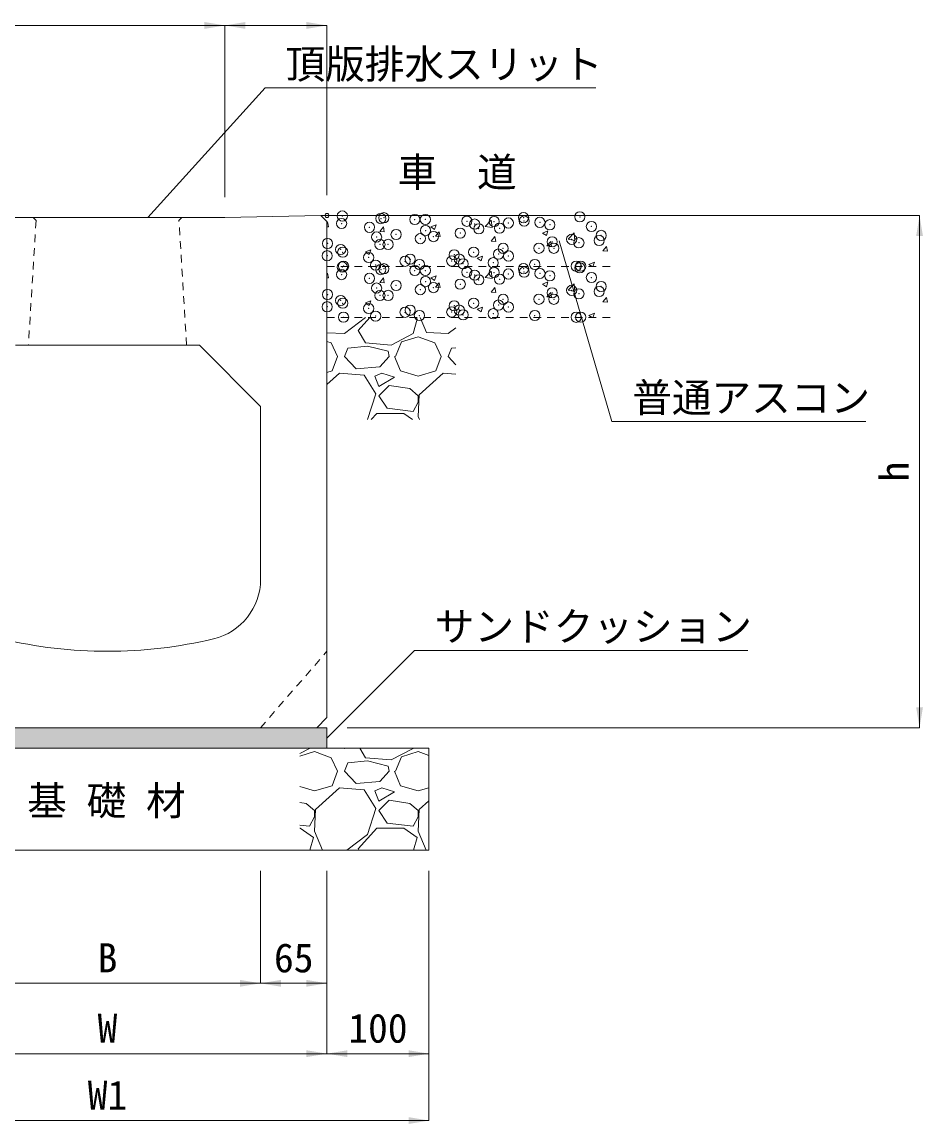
# Model space of a CAD drawing. Units: millimetres at full size, sheet at 1:20. Extents: x 25136 to 46531, y -30786 to -20561.
# Drawn here: x 30401 to 31284, y -26369 to -25289 of the extents above; entities that cross this region are included whole.
import ezdxf
from ezdxf.enums import TextEntityAlignment as Align

# ---------------------------------------------------------------- set-up
doc = ezdxf.new("R2010")
doc.units = ezdxf.units.MM
doc.header["$LTSCALE"] = 20
doc.header["$PDMODE"] = 32
doc.header["$PDSIZE"] = 10
doc.linetypes.add('USER1', pattern=[0.675, 0.375, -0.3])
for name, color, linetype, lineweight in [('0_2', 7, 'Continuous', 20), ('寸法引出', 7, 'Continuous', 9), ('寸法線', 7, 'Continuous', 9), ('本体', 7, 'Continuous', 20), ('補助線', 8, 'Continuous', 13), ('ﾊｯﾁﾝｸﾞ', 7, 'Continuous', 5)]:
    doc.layers.add(name, color=color, linetype=linetype, lineweight=lineweight)
doc.styles.add('ＭＳ ゴシック', font='')
doc.styles.get('ＭＳ ゴシック').set_extended_font_data('MS Gothic')

# ---------------------------------------------------------------- blocks, each defined once
blk = doc.blocks.new('filled_arrow')
at = {"color": 0, "linetype": 'Continuous', "lineweight": -2}
blk.add_solid([(7.5, 1.25), (0, 0), (7.5, -1.25)], dxfattribs=at)

msp = doc.modelspace()

# ---------------------------------------------------------------- hatches: boundary and pattern name
at = {"layer": 'ﾊｯﾁﾝｸﾞ'}
msp.add_hatch(color=8, dxfattribs=at).paths.add_polyline_path([(30699.72, -26000.93), (30699.72, -25980.93), (30279.72, -25980.93), (30269.72, -25980.93), (30269.72, -26000.93)])

# ---------------------------------------------------------------- linework, layer by layer
at = {"layer": '0_2'}
for p, q in [((30693.72, -25479.05), (30699.74, -25478.93)), ((30699.72, -25478.93), (30980.17, -25478.93)), ((30269.72, -25980.93), (30699.72, -25980.93)), ((30699.72, -25980.93), (30699.72, -26000.93)), ((30169.72, -26000.93), (30799.72, -26000.93)), ((30799.72, -26100.93), (30799.72, -26000.93)), ((30169.72, -26100.93), (30799.72, -26100.93))]:
    msp.add_line(p, q, dxfattribs=at)
at = {"layer": '0_2', "linetype": 'USER1'}
for p, q in [((30699.72, -25528.93), (30981.14, -25528.93)), ((30699.72, -25578.93), (30981.14, -25578.93))]:
    msp.add_line(p, q, dxfattribs=at)
at = {"layer": '寸法引出'}
for p, q in [((30634.72, -26120.93), (30634.72, -26231.3)), ((30634.72, -26120.93), (30634.72, -26231.3)), ((30699.72, -26120.93), (30699.72, -26231.3)), ((30699.72, -26120.93), (30699.72, -26300.25)), ((30699.72, -26120.93), (30699.72, -26300.25)), ((30799.72, -26120.93), (30799.72, -26300.25)), ((30799.72, -26120.93), (30799.72, -26365.79)), ((30334.72, -26231.3), (30634.72, -26231.3)), ((30634.72, -26231.3), (30699.72, -26231.3)), ((30269.72, -26300.25), (30699.72, -26300.25)), ((30699.72, -26300.25), (30799.72, -26300.25)), ((30169.72, -26365.79), (30799.72, -26365.79))]:
    msp.add_line(p, q, dxfattribs=at)
at = {"layer": '寸法線'}
for p, q in [((30369.72, -25292.66), (30599.72, -25292.66)), ((30599.72, -25292.66), (30699.72, -25292.66)), ((30599.72, -25460.93), (30599.72, -25292.66)), ((30599.72, -25460.93), (30599.72, -25292.66)), ((30699.72, -25458.93), (30699.72, -25292.66)), ((30719.72, -25478.93), (31280.49, -25478.93)), ((31280.49, -25980.93), (31280.49, -25478.93)), ((30719.72, -25980.93), (31280.49, -25980.93))]:
    msp.add_line(p, q, dxfattribs=at)
for points in [[(30524.16, -25480.75), (30639.16, -25353.66), (30963.42, -25353.66)], [(30927.35, -25503.73), (30978.91, -25680.83), (31227.94, -25680.83)], [(30699.72, -25990.93), (30785.48, -25905.17), (31112.33, -25905.17)]]:
    msp.add_lwpolyline(points, dxfattribs=at)
at = {"layer": '本体'}
for p, q in [((30369.72, -25480.93), (30599.72, -25480.93)), ((30693.72, -25479.05), (30599.72, -25480.93)), ((30693.72, -25479.05), (30699.72, -25484.93)), ((30699.72, -25970.93), (30699.72, -25484.93)), ((30574.72, -25605.93), (30394.72, -25605.93)), ((30574.72, -25605.93), (30634.72, -25665.93)), ((30634.72, -25835.4), (30634.72, -25665.93)), ((30689.72, -25980.93), (30699.72, -25970.93)), ((30279.72, -25980.93), (30689.72, -25980.93))]:
    msp.add_line(p, q, dxfattribs=at)
at = {"layer": '本体', "linetype": 'USER1', "lineweight": 9}
for p, q in [((30411.72, -25480.93), (30414.72, -25483.93)), ((30557.72, -25480.93), (30554.72, -25483.93)), ((30414.72, -25483.93), (30407.22, -25605.93)), ((30562.22, -25605.93), (30554.72, -25483.93)), ((30634.72, -25980.93), (30699.72, -25905.93))]:
    msp.add_line(p, q, dxfattribs=at)
at = {"layer": '本体'}
for centre, radius, start, end in [((30574.72, -25835.4), 60, 283.34236, 0), ((30484.72, -25455.93), 450, 256.65764, 283.34236)]:
    msp.add_arc(centre, radius, start, end, dxfattribs=at)
at = {"layer": '補助線'}
msp.add_circle((30699.72, -25478.93), 2, dxfattribs=at)
at = {"layer": 'ﾊｯﾁﾝｸﾞ'}
for p, q in [((30699.72, -25486.12), (30700.45, -25485.26)), ((30699.72, -25489.89), (30701.33, -25490.03)), ((30701.32, -25490.03), (30700.44, -25485.26)), ((30751.43, -25494.42), (30755.1, -25490.04)), ((30755.98, -25494.82), (30755.1, -25490.04)), ((30801.5, -25490), (30806.84, -25487.95)), ((30801.5, -25490), (30805.29, -25492.56)), ((30805.29, -25492.56), (30806.83, -25487.96)), ((30854.74, -25489.59), (30860.68, -25483.4)), ((30854.74, -25489.59), (30861.52, -25490.64)), ((30861.52, -25490.64), (30860.68, -25483.4)), ((30911.01, -25496.1), (30916.35, -25494.05)), ((30914.8, -25498.66), (30916.34, -25494.06)), ((30751.43, -25494.42), (30755.98, -25494.81)), ((30806.09, -25499.2), (30809.76, -25494.82)), ((30806.09, -25499.2), (30810.64, -25499.6)), ((30810.63, -25499.6), (30809.75, -25494.82)), ((30860.74, -25503.98), (30864.41, -25499.6)), ((30860.74, -25503.98), (30865.3, -25504.38)), ((30865.29, -25504.38), (30864.41, -25499.6)), ((30911.01, -25496.11), (30914.8, -25498.66)), ((30915.4, -25508.76), (30919.07, -25504.38)), ((30919.94, -25509.16), (30919.06, -25504.38)), ((30936.06, -25502.2), (30942.84, -25503.25)), ((30936.07, -25502.2), (30942, -25496.02)), ((30942.84, -25503.25), (30942, -25496.02)), ((30737.47, -25514.58), (30741.26, -25517.14)), ((30737.48, -25514.58), (30742.81, -25512.53)), ((30741.26, -25517.14), (30742.81, -25512.53)), ((30915.4, -25508.76), (30919.95, -25509.16)), ((30970.05, -25513.54), (30973.72, -25509.17)), ((30970.05, -25513.54), (30974.61, -25513.94)), ((30974.6, -25513.94), (30973.72, -25509.17)), ((30846.98, -25520.68), (30852.32, -25518.63)), ((30846.98, -25520.68), (30850.77, -25523.24)), ((30850.77, -25523.24), (30852.32, -25518.64)), ((30956.49, -25526.78), (30961.83, -25524.73)), ((30960.42, -25528.93), (30961.83, -25524.74)), ((30699.72, -25536.12), (30700.45, -25535.26)), ((30701.32, -25540.03), (30700.44, -25535.26)), ((30854.74, -25539.59), (30860.68, -25533.4)), ((30861.52, -25540.64), (30860.68, -25533.4)), ((30956.49, -25526.79), (30959.67, -25528.93)), ((30699.72, -25539.89), (30701.33, -25540.03)), ((30751.43, -25544.42), (30755.1, -25540.04)), ((30751.43, -25544.42), (30755.98, -25544.81)), ((30755.98, -25544.82), (30755.1, -25540.04)), ((30801.5, -25540), (30806.84, -25537.95)), ((30801.5, -25540), (30805.29, -25542.56)), ((30805.29, -25542.56), (30806.83, -25537.96)), ((30806.09, -25549.2), (30809.76, -25544.82)), ((30810.63, -25549.6), (30809.75, -25544.82)), ((30854.74, -25539.59), (30861.52, -25540.64)), ((30911.01, -25546.1), (30916.35, -25544.05)), ((30911.01, -25546.11), (30914.8, -25548.66)), ((30914.8, -25548.66), (30916.34, -25544.06)), ((30936.07, -25552.2), (30942, -25546.02)), ((30942.84, -25553.25), (30942, -25546.02)), ((30806.09, -25549.2), (30810.64, -25549.6)), ((30860.74, -25553.98), (30864.41, -25549.6)), ((30860.74, -25553.98), (30865.3, -25554.38)), ((30865.29, -25554.38), (30864.41, -25549.6)), ((30915.4, -25558.76), (30919.07, -25554.38)), ((30915.4, -25558.76), (30919.95, -25559.16)), ((30919.94, -25559.16), (30919.06, -25554.38)), ((30936.06, -25552.2), (30942.84, -25553.25)), ((30737.47, -25564.58), (30741.26, -25567.14)), ((30737.48, -25564.58), (30742.81, -25562.53)), ((30741.26, -25567.14), (30742.81, -25562.53)), ((30846.98, -25570.68), (30852.32, -25568.63)), ((30850.77, -25573.24), (30852.32, -25568.63)), ((30970.05, -25563.54), (30973.72, -25559.16)), ((30970.05, -25563.54), (30974.61, -25563.94)), ((30974.6, -25563.94), (30973.72, -25559.17)), ((30717.07, -25594.69), (30737.47, -25578.93)), ((30730.27, -25591.64), (30741.72, -25578.93)), ((30788.19, -25580.47), (30784.12, -25594.69)), ((30785.96, -25578.93), (30788.19, -25580.47)), ((30791.12, -25578.93), (30797.33, -25593.68)), ((30846.98, -25570.68), (30850.77, -25573.24)), ((30956.49, -25576.78), (30961.83, -25574.73)), ((30956.49, -25576.79), (30959.67, -25578.93)), ((30960.42, -25578.93), (30961.83, -25574.74)), ((30818.67, -25594.69), (30826.17, -25588.89)), ((30699.72, -25593.87), (30717.07, -25594.69)), ((30737.39, -25603.84), (30730.27, -25591.64)), ((30784.12, -25594.69), (30762.79, -25605.87)), ((30772.95, -25602.82), (30789.2, -25597.74)), ((30789.2, -25597.74), (30805.46, -25603.84)), ((30797.33, -25593.68), (30818.67, -25594.69)), ((30699.72, -25602.29), (30703.86, -25603.84)), ((30703.86, -25603.84), (30709.95, -25617.04)), ((30717.07, -25617.04), (30720.11, -25608.92)), ((30739.42, -25606.88), (30720.11, -25608.92)), ((30762.79, -25605.87), (30737.39, -25603.84)), ((30759.74, -25611.96), (30739.42, -25606.88)), ((30760.75, -25617.04), (30759.74, -25611.96)), ((30766.85, -25617.04), (30772.95, -25602.82)), ((30805.46, -25603.84), (30811.55, -25617.04)), ((30818.67, -25617.04), (30821.71, -25608.92)), ((30826.17, -25608.45), (30821.71, -25608.92)), ((30704.87, -25631.27), (30709.95, -25617.04)), ((30728.24, -25629.24), (30717.07, -25617.04)), ((30760.75, -25617.04), (30751.61, -25627.2)), ((30765.83, -25617.04), (30771.93, -25631.27)), ((30806.47, -25631.27), (30811.55, -25617.04)), ((30826.17, -25625.23), (30818.67, -25617.04)), ((30699.72, -25632.78), (30704.87, -25631.27)), ((30711.99, -25633.3), (30699.72, -25644.5)), ((30736.37, -25635.33), (30711.99, -25633.3)), ((30751.61, -25627.2), (30728.24, -25629.24)), ((30753.64, -25633.3), (30746.53, -25636.35)), ((30765.83, -25637.36), (30753.64, -25633.3)), ((30771.93, -25631.27), (30789.2, -25636.35)), ((30789.2, -25636.35), (30806.47, -25631.27)), ((30813.59, -25633.3), (30790.22, -25654.64)), ((30826.17, -25634.35), (30813.59, -25633.3)), ((30747.55, -25653.62), (30736.37, -25635.33)), ((30746.53, -25636.35), (30750.59, -25646.51)), ((30750.59, -25646.51), (30765.83, -25637.36)), ((30739.45, -25678.94), (30747.55, -25653.62)), ((30760.75, -25645.49), (30750.59, -25655.65)), ((30750.59, -25655.65), (30758.72, -25667.84)), ((30781.07, -25648.54), (30760.75, -25645.49)), ((30789.2, -25655.65), (30781.07, -25648.54)), ((30790.22, -25654.64), (30789.2, -25675.97)), ((30789.2, -25661.75), (30789.2, -25655.65)), ((30784.12, -25670.89), (30789.2, -25661.75)), ((30743.15, -25678.94), (30748.56, -25672.92)), ((30748.56, -25672.92), (30774.98, -25672.92)), ((30758.72, -25667.84), (30784.12, -25670.89)), ((30774.98, -25672.92), (30783.66, -25678.94)), ((30789.2, -25675.97), (30790.45, -25678.94)), ((30682.52, -26001.09), (30673.2, -26005.97)), ((30682.57, -26000.93), (30682.52, -26001.09)), ((30713.54, -26000.93), (30717.07, -26001.09)), ((30717.07, -26001.09), (30717.28, -26000.93)), ((30737.39, -26010.24), (30731.96, -26000.93)), ((30784.12, -26001.09), (30762.79, -26012.27)), ((30784.17, -26000.93), (30784.12, -26001.09)), ((30673.2, -26008.64), (30687.6, -26004.14)), ((30687.6, -26004.14), (30703.86, -26010.24)), ((30703.86, -26010.24), (30709.95, -26023.45)), ((30762.79, -26012.27), (30737.39, -26010.24)), ((30766.85, -26023.45), (30772.95, -26009.22)), ((30772.95, -26009.22), (30789.2, -26004.14)), ((30789.2, -26004.14), (30799.72, -26008.09)), ((30717.07, -26023.45), (30720.11, -26015.32)), ((30739.42, -26013.29), (30720.11, -26015.32)), ((30759.74, -26018.37), (30739.42, -26013.29)), ((30760.75, -26023.45), (30759.74, -26018.37)), ((30704.87, -26037.67), (30709.95, -26023.45)), ((30728.24, -26035.64), (30717.07, -26023.45)), ((30751.61, -26033.61), (30728.24, -26035.64)), ((30760.75, -26023.45), (30751.61, -26033.61)), ((30765.83, -26023.45), (30771.93, -26037.67)), ((30673.2, -26038.51), (30687.6, -26042.75)), ((30687.6, -26042.75), (30704.87, -26037.67)), ((30711.99, -26039.7), (30688.62, -26061.04)), ((30736.37, -26041.73), (30711.99, -26039.7)), ((30747.55, -26060.02), (30736.37, -26041.73)), ((30753.64, -26039.7), (30746.53, -26042.75)), ((30746.53, -26042.75), (30750.59, -26052.91)), ((30750.59, -26052.91), (30765.83, -26043.77)), ((30765.83, -26043.77), (30753.64, -26039.7)), ((30771.93, -26037.67), (30789.2, -26042.75)), ((30789.2, -26042.75), (30799.72, -26039.65)), ((30679.47, -26054.94), (30673.2, -26054)), ((30687.6, -26062.05), (30679.47, -26054.94)), ((30760.75, -26051.89), (30750.59, -26062.05)), ((30781.07, -26054.94), (30760.75, -26051.89)), ((30789.2, -26062.05), (30781.07, -26054.94)), ((30799.72, -26052.36), (30790.22, -26061.04)), ((30688.62, -26061.04), (30687.6, -26082.37)), ((30687.6, -26068.15), (30687.6, -26062.05)), ((30739.42, -26085.42), (30747.55, -26060.02)), ((30750.59, -26062.05), (30758.72, -26074.25)), ((30790.22, -26061.04), (30789.2, -26082.37)), ((30789.2, -26068.15), (30789.2, -26062.05)), ((30673.2, -26076.17), (30682.52, -26077.29)), ((30682.52, -26077.29), (30687.6, -26068.15)), ((30758.72, -26074.25), (30784.12, -26077.29)), ((30784.12, -26077.29), (30789.2, -26068.15)), ((30673.2, -26079.33), (30673.38, -26079.33)), ((30673.38, -26079.33), (30686.59, -26088.47)), ((30687.6, -26082.37), (30695.41, -26100.93)), ((30719.35, -26100.93), (30739.42, -26085.42)), ((30730.27, -26099.65), (30748.56, -26079.33)), ((30748.56, -26079.33), (30774.98, -26079.33)), ((30774.98, -26079.33), (30788.19, -26088.47)), ((30789.2, -26082.37), (30797.01, -26100.93)), ((30686.59, -26088.47), (30683.03, -26100.93)), ((30788.19, -26088.47), (30784.63, -26100.93)), ((30731.02, -26100.93), (30730.27, -26099.65))]:
    msp.add_line(p, q, dxfattribs=at)
for p in [(30714.14, -25486.79), (30714.84, -25479.37), (30752.63, -25481.91), (30755.52, -25481.09), (30785.87, -25482.85), (30796.2, -25482.81), (30836.87, -25484.53), (30844.51, -25487.33), (30863.59, -25484.82), (30877.55, -25486.25), (30892.45, -25481.02), (30893.01, -25484.33), (30908.47, -25485.61), (30918.23, -25487.97), (30947.6, -25480.24), (30741.44, -25490.48), (30767.53, -25497.47), (30796.39, -25493.67), (30830.41, -25496.2), (30848.57, -25491.96), (30868.9, -25491.32), (30958.91, -25489.68), (30968.46, -25498.43), (30700.33, -25506.32), (30748.45, -25499.98), (30751.71, -25507.28), (30759.69, -25507.21), (30791.28, -25501.57), (30804.13, -25499.58), (30920.53, -25504.74), (30939.6, -25502.23), (30946.67, -25505.61), (30966.55, -25503.37), (30700, -25518.31), (30713.22, -25512.16), (30715.26, -25514.84), (30740.68, -25520.03), (30824.47, -25517.39), (30843.54, -25514.88), (30867.97, -25516.69), (30872.4, -25511.08), (30877.67, -25518.62), (30907.55, -25510.98), (30922.11, -25510.99), (30714.84, -25529.37), (30716.07, -25528.55), (30747.48, -25527.52), (30755.52, -25531.09), (30776.34, -25523.72), (30781.36, -25521.75), (30790.36, -25526.93), (30822.04, -25523.47), (30829.48, -25521.57), (30833.23, -25526.25), (30862.71, -25525.18), (30892.45, -25531.02), (30903.39, -25526.9), (30944.07, -25528.62), (30947.6, -25530.24), (30948.42, -25528.49), (30714.14, -25536.79), (30741.44, -25540.48), (30752.63, -25531.91), (30785.87, -25532.85), (30796.2, -25532.81), (30836.87, -25534.53), (30844.51, -25537.33), (30848.57, -25541.96), (30863.59, -25534.82), (30868.9, -25541.32), (30877.55, -25536.25), (30893.01, -25534.33), (30908.47, -25535.61), (30918.23, -25537.97), (30958.91, -25539.68), (30748.45, -25549.98), (30767.53, -25547.47), (30791.28, -25551.57), (30796.39, -25543.67), (30804.13, -25549.58), (30830.41, -25546.2), (30939.6, -25552.23), (30968.46, -25548.43), (30700.33, -25556.32), (30713.22, -25562.16), (30751.71, -25557.28), (30759.69, -25557.21), (30872.4, -25561.08), (30907.55, -25560.98), (30920.53, -25554.74), (30922.11, -25560.99), (30946.67, -25555.61), (30966.55, -25553.37), (30700, -25568.31), (30715.26, -25564.84), (30740.68, -25570.03), (30776.34, -25573.72), (30781.36, -25571.75), (30822.04, -25573.47), (30824.47, -25567.39), (30829.48, -25571.57), (30843.54, -25564.88), (30867.97, -25566.69), (30877.67, -25568.62), (30716.07, -25578.55), (30747.48, -25577.52), (30790.36, -25576.93), (30833.23, -25576.25), (30862.71, -25575.18), (30903.39, -25576.9), (30944.07, -25578.62), (30948.42, -25578.49)]:
    msp.add_point(p, dxfattribs=at)

# ---------------------------------------------------------------- block references
at = {"layer": '寸法引出', "xscale": 2.67, "yscale": 2.67, "rotation": 180}
for p in [(30634.72, -26231.3), (30699.72, -26231.3), (30699.72, -26300.25), (30799.72, -26300.25), (30799.72, -26365.79)]:
    msp.add_blockref('filled_arrow', p, dxfattribs=at)
at = {"layer": '寸法引出', "xscale": 2.67, "yscale": 2.67}
for p in [(30634.72, -26231.3), (30699.72, -26300.25)]:
    msp.add_blockref('filled_arrow', p, dxfattribs=at)
at = {"layer": '寸法線'}
for p, xscale, yscale, rotation in [((30599.72, -25292.66), 2.67, 2.67, 180), ((30699.72, -25292.66), 2.67, 2.67, 180), ((30524.16, -25480.75), 0.133, 0.133, 47.9), ((31280.49, -25478.93), 2.67, 2.67, 270), ((30927.35, -25503.73), 0.133, 0.133, 286.2), ((31280.49, -25980.93), 2.67, 2.67, 90), ((30699.72, -25990.93), 0.133, 0.133, 45)]:
    msp.add_blockref('filled_arrow', p, dxfattribs=dict(at, xscale=xscale, yscale=yscale, rotation=rotation))
at = {"layer": '寸法線', "xscale": 2.67, "yscale": 2.67}
msp.add_blockref('filled_arrow', (30599.72, -25292.66), dxfattribs=at)

# ---------------------------------------------------------------- texts
at = {"layer": '0_2', "style": 'ＭＳ ゴシック'}
for s, p in [('車\u3000道', (30769.13, -25459.26)), ('基 礎 材', (30406.07, -26075.1))]:
    msp.add_text(s, height=28.48, dxfattribs=at).set_placement(p, align=Align.BOTTOM_LEFT)
at = {"layer": '寸法引出', "style": 'ＭＳ ゴシック'}
for s, p in [('B', (30484.72, -26206.3)), ('65', (30667.22, -26206.3)), ('W', (30484.72, -26275.25)), ('100', (30749.72, -26275.25)), ('W1', (30484.72, -26340.79))]:
    msp.add_text(s, height=28.48, dxfattribs=at).set_placement(p, align=Align.MIDDLE_CENTER)
at = {"layer": '寸法線', "style": 'ＭＳ ゴシック'}
for s, p in [('頂版排水スリット', (30659.16, -25316.28)), ('普通アスコン', (30998.91, -25643.16)), ('サンドクッション', (30805.48, -25867.35))]:
    msp.add_text(s, height=28.48, dxfattribs=at).set_placement(p, align=Align.TOP_LEFT)
msp.add_text('h', height=28.48, rotation=90, dxfattribs=at).set_placement((31255.49, -25729.93), align=Align.MIDDLE_CENTER)

doc.saveas('drawing.dxf')
